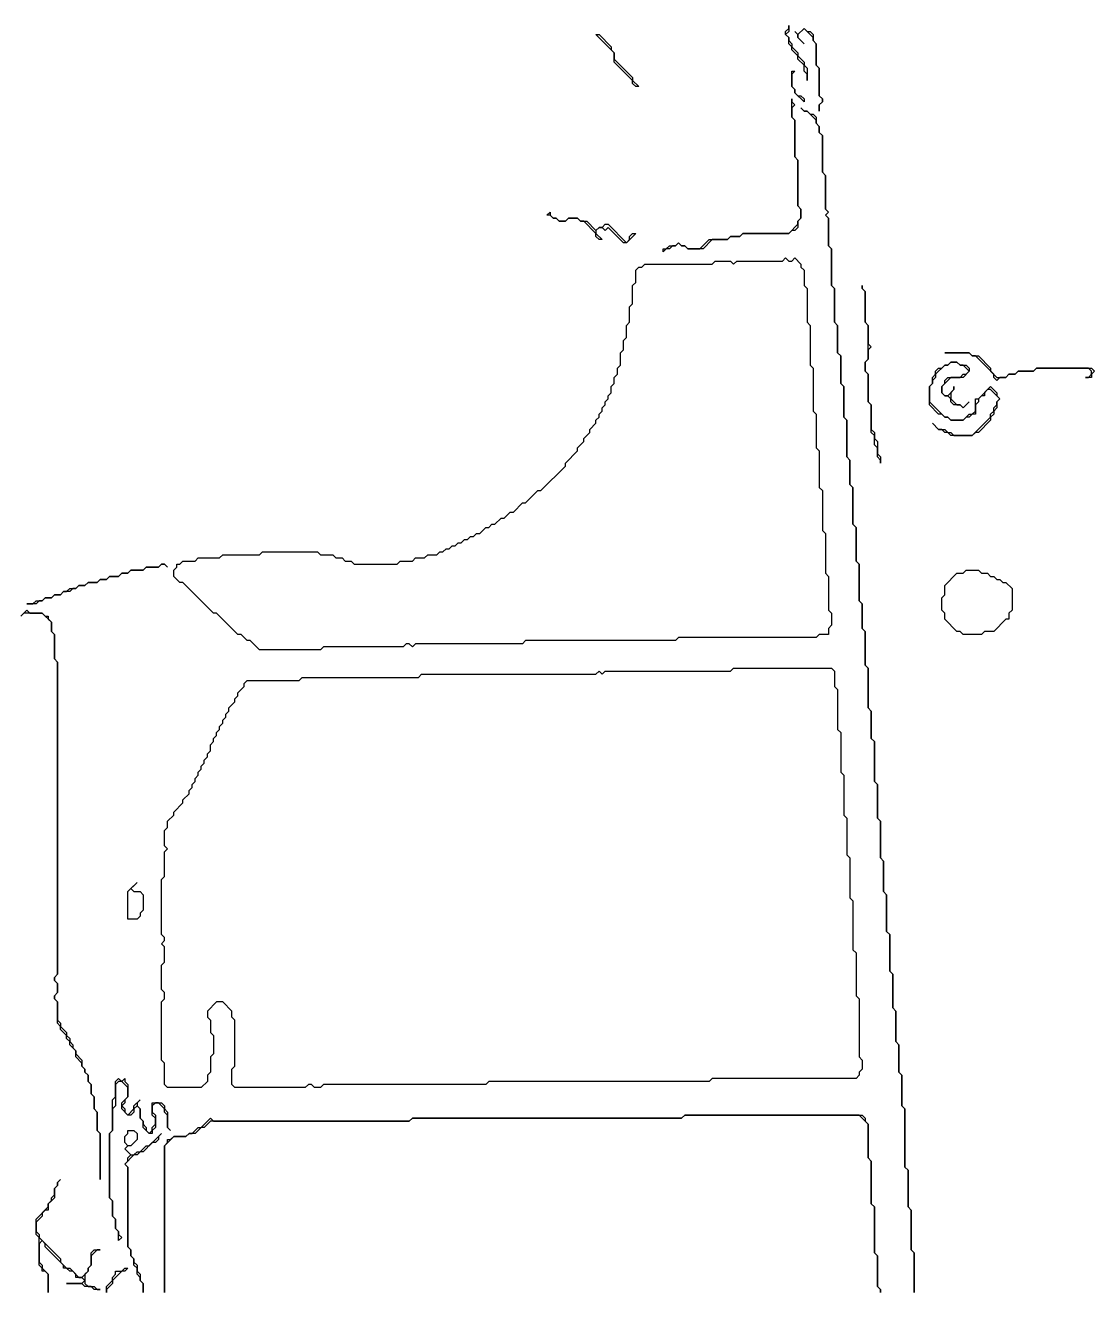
# Model space of a CAD drawing. Header units: metres. Extents: x 0 to 898, y 0 to 1598.
# Drawn here: x 360.5 to 710, y 0 to 414 of the extents above; entities that cross this region are included whole.
import ezdxf

# ---------------------------------------------------------------- set-up
doc = ezdxf.new("R2010")
doc.units = ezdxf.units.M

msp = doc.modelspace()

# ---------------------------------------------------------------- linework, layer by layer
for p, q in [((610, 413), (610, 414)), ((610, 414), (610, 412)), ((553, 405), (547, 411)), ((547, 411), (548, 411)), ((548, 411), (552, 407)), ((609, 412), (610, 413)), ((609, 411), (609, 412)), ((610, 412), (609, 411)), ((610, 410), (609, 411)), ((609, 411), (610, 410)), ((610, 408), (610, 410)), ((610, 410), (610, 409)), ((613, 411), (612, 412)), ((612, 412), (613, 411)), ((615, 413), (613, 411)), ((613, 411), (615, 413)), ((613, 411), (613, 410)), ((613, 410), (613, 411)), ((613, 410), (615, 408)), ((615, 408), (613, 410)), ((618, 410), (615, 413)), ((615, 413), (616, 412)), ((616, 412), (617, 412)), ((617, 412), (618, 411)), ((618, 411), (618, 409)), ((618, 409), (618, 410)), ((552, 407), (552, 406)), ((552, 406), (553, 405)), ((610, 409), (611, 408)), ((611, 407), (610, 408)), ((611, 408), (611, 407)), ((611, 406), (611, 407)), ((611, 407), (613, 405)), ((613, 404), (611, 406)), ((619, 408), (618, 409)), ((618, 409), (619, 408)), ((619, 401), (619, 408)), ((619, 408), (619, 401)), ((553, 402), (553, 405)), ((553, 405), (553, 403)), ((553, 403), (559, 397)), ((559, 396), (553, 402)), ((613, 405), (613, 404)), ((613, 403), (613, 404)), ((613, 404), (615, 402)), ((615, 401), (613, 403)), ((615, 402), (615, 401)), ((611, 394), (611, 399)), ((611, 399), (612, 399)), ((612, 399), (611, 398)), ((611, 398), (611, 394)), ((615, 399), (615, 401)), ((615, 401), (616, 400)), ((616, 398), (615, 399)), ((616, 400), (616, 396)), ((616, 396), (616, 398)), ((620, 400), (619, 401)), ((619, 401), (620, 400)), ((620, 391), (620, 400)), ((620, 400), (620, 391)), ((559, 397), (559, 396)), ((559, 395), (559, 396)), ((559, 396), (561, 394)), ((560, 394), (559, 395)), ((561, 394), (560, 394)), ((612, 393), (611, 394)), ((611, 394), (612, 393)), ((611, 384), (611, 390)), ((611, 390), (611, 389)), ((612, 392), (612, 393)), ((612, 393), (612, 392)), ((615, 389), (612, 392)), ((612, 392), (613, 391)), ((613, 391), (614, 391)), ((614, 391), (615, 390)), ((615, 390), (615, 389)), ((621, 390), (620, 391)), ((620, 391), (621, 390)), ((621, 389), (621, 390)), ((621, 390), (621, 389)), ((611, 389), (612, 388)), ((612, 388), (611, 387)), ((611, 387), (611, 384)), ((615, 386), (614, 387)), ((614, 387), (615, 386)), ((616, 386), (615, 386)), ((615, 386), (616, 386)), ((619, 383), (616, 386)), ((616, 386), (617, 385)), ((620, 388), (621, 389)), ((621, 389), (620, 388)), ((620, 386), (620, 388)), ((620, 388), (620, 386)), ((612, 383), (611, 384)), ((611, 384), (612, 383)), ((612, 371), (612, 383)), ((612, 383), (612, 371)), ((617, 385), (618, 385)), ((618, 385), (619, 384)), ((619, 384), (619, 382)), ((619, 382), (619, 383)), ((620, 381), (619, 382)), ((619, 382), (620, 381)), ((620, 379), (620, 381)), ((620, 381), (620, 379)), ((621, 378), (620, 379)), ((620, 379), (621, 378)), ((621, 366), (621, 378)), ((621, 378), (621, 366)), ((613, 370), (612, 371)), ((612, 371), (613, 370)), ((613, 355), (613, 370)), ((613, 370), (613, 355)), ((622, 365), (621, 366)), ((621, 366), (622, 365)), ((622, 354), (622, 365)), ((622, 365), (622, 354)), ((531, 352), (532, 353)), ((532, 352), (531, 352)), ((532, 353), (532, 352)), ((533, 351), (532, 352)), ((532, 352), (533, 351)), ((614, 354), (613, 355)), ((613, 355), (614, 354)), ((614, 351), (614, 354)), ((614, 354), (614, 351)), ((623, 353), (622, 354)), ((622, 354), (623, 353)), ((622, 352), (623, 353)), ((623, 353), (622, 352)), ((623, 351), (622, 352)), ((622, 352), (623, 351)), ((534, 351), (533, 351)), ((533, 351), (534, 351)), ((535, 350), (534, 351)), ((534, 351), (535, 350)), ((537, 350), (535, 350)), ((535, 350), (537, 350)), ((538, 351), (537, 350)), ((537, 350), (538, 351)), ((541, 351), (538, 351)), ((538, 351), (541, 351)), ((542, 350), (541, 351)), ((541, 351), (542, 350)), ((543, 350), (542, 350)), ((542, 350), (544, 350)), ((547, 346), (543, 350)), ((544, 350), (547, 347)), ((548, 348), (547, 347)), ((547, 347), (548, 348)), ((549, 348), (548, 348)), ((548, 348), (549, 348)), ((549, 348), (550, 349)), ((550, 347), (549, 348)), ((550, 349), (551, 349)), ((551, 348), (550, 347)), ((551, 349), (557, 343)), ((556, 343), (551, 348)), ((610, 346), (613, 349)), ((613, 348), (612, 347)), ((613, 350), (614, 351)), ((614, 351), (613, 350)), ((613, 349), (613, 350)), ((613, 350), (613, 348)), ((623, 342), (623, 351)), ((623, 351), (623, 342)), ((547, 347), (547, 346)), ((547, 346), (549, 344)), ((547, 345), (547, 346)), ((548, 344), (547, 345)), ((549, 344), (548, 344)), ((560, 346), (557, 343)), ((557, 343), (558, 344)), ((558, 345), (559, 346)), ((558, 344), (558, 345)), ((559, 346), (560, 346)), ((581, 341), (584, 344)), ((585, 344), (582, 341)), ((584, 344), (590, 344)), ((590, 344), (585, 344)), ((590, 344), (591, 345)), ((591, 345), (590, 344)), ((591, 345), (594, 345)), ((594, 345), (591, 345)), ((594, 345), (595, 346)), ((595, 346), (594, 345)), ((595, 346), (610, 346)), ((610, 346), (595, 346)), ((611, 347), (610, 346)), ((612, 347), (611, 347)), ((557, 343), (556, 343)), ((569, 340), (569, 341)), ((569, 341), (570, 341)), ((570, 341), (569, 340)), ((570, 341), (571, 342)), ((571, 341), (570, 341)), ((571, 342), (573, 342)), ((572, 342), (571, 341)), ((573, 342), (572, 342)), ((573, 342), (574, 343)), ((574, 343), (573, 342)), ((574, 343), (575, 342)), ((575, 342), (574, 343)), ((575, 342), (576, 342)), ((576, 342), (575, 342)), ((576, 342), (577, 341)), ((577, 341), (576, 342)), ((577, 341), (581, 341)), ((582, 341), (577, 341)), ((624, 341), (623, 342)), ((623, 342), (624, 341)), ((624, 329), (624, 341)), ((624, 341), (624, 329)), ((562, 335), (563, 336)), ((563, 336), (585, 336)), ((585, 336), (586, 337)), ((586, 337), (591, 337)), ((591, 337), (592, 336)), ((592, 336), (593, 337)), ((593, 337), (608, 337)), ((608, 337), (609, 338)), ((609, 338), (610, 337)), ((610, 337), (611, 337)), ((611, 337), (612, 338)), ((612, 338), (614, 336)), ((614, 336), (614, 335)), ((560, 334), (561, 335)), ((560, 330), (560, 334)), ((561, 335), (562, 335)), ((614, 335), (615, 334)), ((615, 334), (615, 329)), ((559, 329), (560, 330)), ((559, 323), (559, 329)), ((615, 329), (616, 328)), ((616, 328), (616, 317)), ((625, 328), (624, 329)), ((624, 329), (625, 328)), ((625, 317), (625, 328)), ((625, 328), (625, 317)), ((634, 328), (634, 329)), ((634, 329), (634, 328)), ((635, 327), (634, 328)), ((634, 328), (635, 327)), ((558, 322), (559, 323)), ((635, 317), (635, 327)), ((635, 327), (635, 317)), ((558, 317), (558, 322)), ((557, 316), (558, 317)), ((557, 312), (557, 316)), ((616, 317), (617, 316)), ((617, 316), (617, 303)), ((626, 316), (625, 317)), ((625, 317), (626, 316)), ((626, 307), (626, 316)), ((626, 316), (626, 307)), ((636, 316), (635, 317)), ((635, 317), (636, 316)), ((636, 305), (636, 316)), ((636, 316), (636, 310)), ((556, 311), (557, 312)), ((556, 308), (556, 311)), ((555, 307), (556, 308)), ((555, 303), (555, 307)), ((627, 306), (626, 307)), ((626, 307), (627, 306)), ((636, 310), (637, 309)), ((637, 309), (636, 308)), ((636, 308), (636, 305)), ((669, 307), (661, 307)), ((661, 307), (669, 307)), ((670, 306), (669, 307)), ((669, 307), (670, 306)), ((554, 302), (555, 303)), ((617, 303), (618, 302)), ((627, 297), (627, 306)), ((627, 306), (627, 297)), ((635, 304), (636, 305)), ((636, 305), (635, 304)), ((635, 301), (635, 304)), ((635, 304), (635, 301)), ((661, 303), (658, 300)), ((660, 302), (661, 303)), ((661, 303), (662, 303)), ((662, 303), (661, 303)), ((662, 303), (663, 304)), ((663, 304), (662, 303)), ((663, 304), (665, 304)), ((665, 304), (663, 304)), ((665, 304), (666, 303)), ((666, 303), (665, 304)), ((666, 303), (668, 303)), ((667, 303), (666, 303)), ((669, 301), (667, 303)), ((668, 303), (669, 302)), ((671, 306), (670, 306)), ((670, 306), (672, 306)), ((677, 300), (671, 306)), ((672, 306), (676, 302)), ((553, 299), (554, 300)), ((553, 297), (553, 299)), ((554, 300), (554, 302)), ((618, 302), (618, 288)), ((636, 300), (635, 301)), ((635, 301), (636, 300)), ((636, 291), (636, 300)), ((636, 300), (636, 291)), ((657, 299), (658, 300)), ((657, 297), (657, 299)), ((658, 299), (657, 298)), ((658, 301), (659, 302)), ((658, 300), (658, 301)), ((658, 300), (658, 299)), ((659, 302), (660, 302)), ((663, 299), (660, 296)), ((661, 298), (662, 299)), ((662, 299), (666, 299)), ((667, 299), (663, 299)), ((666, 299), (667, 300)), ((669, 301), (667, 299)), ((667, 300), (668, 300)), ((668, 300), (669, 301)), ((669, 302), (669, 301)), ((676, 302), (676, 301)), ((676, 301), (678, 299)), ((677, 299), (677, 300)), ((678, 298), (677, 299)), ((678, 299), (681, 299)), ((679, 299), (678, 298)), ((681, 299), (679, 299)), ((681, 299), (682, 300)), ((682, 300), (681, 299)), ((682, 300), (684, 300)), ((684, 300), (682, 300)), ((684, 300), (685, 301)), ((685, 301), (684, 300)), ((685, 301), (690, 301)), ((690, 301), (685, 301)), ((690, 301), (691, 302)), ((691, 302), (690, 301)), ((691, 302), (709, 302)), ((708, 302), (691, 302)), ((709, 299), (707, 299)), ((707, 299), (708, 299)), ((709, 301), (708, 302)), ((708, 299), (709, 300)), ((709, 302), (710, 301)), ((710, 301), (709, 300)), ((709, 300), (709, 301)), ((709, 300), (709, 299)), ((551, 293), (552, 294)), ((552, 296), (553, 297)), ((552, 294), (552, 296)), ((628, 296), (627, 297)), ((627, 297), (628, 296)), ((628, 286), (628, 296)), ((628, 296), (628, 286)), ((656, 296), (657, 297)), ((657, 297), (656, 296)), ((656, 290), (656, 296)), ((656, 296), (656, 291)), ((657, 298), (657, 297)), ((660, 296), (661, 297)), ((660, 296), (660, 294)), ((660, 294), (660, 296)), ((660, 294), (661, 293)), ((661, 293), (660, 294)), ((661, 297), (661, 298)), ((662, 293), (664, 295)), ((664, 295), (663, 294)), ((663, 294), (663, 292)), ((664, 295), (664, 296)), ((664, 296), (664, 295)), ((672, 292), (676, 296)), ((675, 295), (674, 294)), ((674, 294), (674, 293)), ((676, 295), (675, 295)), ((676, 296), (678, 294)), ((679, 292), (676, 295)), ((678, 294), (678, 293)), ((549, 289), (550, 290)), ((550, 291), (551, 292)), ((550, 290), (550, 291)), ((551, 292), (551, 293)), ((637, 290), (636, 291)), ((636, 291), (637, 290)), ((637, 281), (637, 290)), ((637, 290), (637, 282)), ((656, 291), (661, 286)), ((659, 287), (656, 290)), ((661, 293), (662, 293)), ((662, 293), (661, 293)), ((663, 292), (662, 293)), ((663, 292), (665, 290)), ((663, 291), (663, 292)), ((664, 290), (663, 291)), ((666, 290), (664, 290)), ((665, 290), (666, 290)), ((666, 290), (667, 289)), ((667, 289), (666, 290)), ((667, 289), (669, 291)), ((669, 291), (667, 289)), ((671, 288), (671, 292)), ((671, 292), (672, 292)), ((672, 291), (671, 290)), ((671, 290), (671, 287)), ((673, 293), (672, 292)), ((672, 292), (672, 291)), ((674, 293), (673, 293)), ((677, 289), (678, 290)), ((678, 293), (679, 292)), ((678, 291), (679, 292)), ((679, 292), (678, 291)), ((678, 290), (678, 291)), ((678, 291), (678, 289)), ((547, 285), (548, 286)), ((548, 287), (549, 288)), ((548, 286), (548, 287)), ((549, 288), (549, 289)), ((618, 288), (619, 287)), ((619, 287), (619, 276)), ((629, 285), (628, 286)), ((628, 286), (629, 285)), ((660, 287), (659, 287)), ((661, 286), (660, 287)), ((662, 286), (661, 286)), ((661, 286), (662, 286)), ((663, 285), (662, 286)), ((662, 286), (663, 285)), ((667, 285), (669, 287)), ((668, 286), (667, 285)), ((669, 286), (668, 286)), ((670, 287), (669, 286)), ((669, 287), (670, 287)), ((670, 287), (671, 288)), ((671, 287), (670, 287)), ((670, 280), (676, 286)), ((676, 287), (677, 288)), ((676, 286), (676, 287)), ((677, 287), (676, 286)), ((676, 286), (676, 285)), ((677, 288), (677, 289)), ((678, 289), (677, 288)), ((677, 288), (677, 287)), ((545, 282), (547, 284)), ((545, 281), (545, 282)), ((547, 284), (547, 285)), ((629, 273), (629, 285)), ((629, 285), (629, 273)), ((637, 282), (638, 281)), ((659, 282), (657, 284)), ((657, 284), (659, 282)), ((660, 282), (659, 282)), ((659, 282), (661, 282)), ((661, 281), (660, 282)), ((661, 282), (662, 281)), ((667, 285), (663, 285)), ((663, 285), (667, 285)), ((676, 285), (672, 281)), ((541, 276), (543, 278)), ((543, 279), (545, 281)), ((543, 278), (543, 279)), ((638, 280), (637, 281)), ((638, 281), (638, 279)), ((638, 277), (638, 280)), ((638, 279), (639, 278)), ((639, 278), (639, 274)), ((662, 281), (661, 281)), ((663, 280), (662, 281)), ((662, 281), (663, 281)), ((663, 281), (664, 280)), ((670, 280), (663, 280)), ((664, 280), (670, 280)), ((671, 281), (670, 280)), ((672, 281), (671, 281)), ((537, 271), (541, 275)), ((541, 275), (541, 276)), ((619, 276), (620, 275)), ((620, 275), (620, 263)), ((639, 276), (638, 277)), ((639, 273), (639, 276)), ((639, 274), (640, 273)), ((529, 262), (537, 270)), ((537, 270), (537, 271)), ((630, 272), (629, 273)), ((629, 273), (630, 272)), ((630, 264), (630, 272)), ((630, 272), (630, 264)), ((640, 272), (639, 273)), ((640, 273), (640, 271)), ((640, 271), (640, 272)), ((524, 258), (528, 262)), ((528, 262), (529, 262)), ((620, 263), (621, 262)), ((621, 262), (621, 249)), ((631, 263), (630, 264)), ((630, 264), (631, 263)), ((631, 251), (631, 263)), ((631, 263), (631, 251)), ((520, 255), (523, 258)), ((523, 258), (524, 258)), ((514, 251), (516, 253)), ((516, 253), (517, 253)), ((517, 253), (519, 255)), ((519, 255), (520, 255)), ((509, 248), (511, 250)), ((511, 250), (512, 250)), ((512, 250), (513, 251)), ((513, 251), (514, 251)), ((621, 249), (622, 248)), ((632, 250), (631, 251)), ((631, 251), (632, 250)), ((632, 239), (632, 250)), ((632, 250), (632, 239)), ((501, 244), (502, 245)), ((502, 245), (503, 245)), ((503, 245), (504, 246)), ((504, 246), (505, 246)), ((505, 246), (506, 247)), ((506, 247), (507, 247)), ((507, 247), (508, 248)), ((508, 248), (509, 248)), ((622, 248), (622, 235)), ((424, 240), (425, 241)), ((425, 241), (437, 241)), ((437, 241), (438, 242)), ((438, 242), (456, 242)), ((456, 242), (457, 241)), ((457, 241), (461, 241)), ((461, 241), (462, 240)), ((491, 240), (492, 241)), ((492, 241), (495, 241)), ((495, 241), (496, 242)), ((496, 242), (497, 242)), ((497, 242), (498, 243)), ((498, 243), (499, 243)), ((499, 243), (500, 244)), ((500, 244), (501, 244)), ((394, 235), (395, 236)), ((395, 236), (394, 235)), ((395, 236), (399, 236)), ((399, 236), (395, 236)), ((399, 236), (400, 237)), ((400, 237), (399, 236)), ((400, 237), (404, 237)), ((404, 237), (400, 237)), ((404, 237), (405, 238)), ((405, 238), (404, 237)), ((405, 238), (406, 238)), ((406, 238), (405, 238)), ((406, 238), (407, 237)), ((407, 237), (406, 238)), ((409, 236), (410, 237)), ((409, 234), (409, 236)), ((410, 237), (410, 238)), ((410, 238), (411, 238)), ((411, 238), (412, 239)), ((412, 239), (416, 239)), ((416, 239), (417, 240)), ((417, 240), (424, 240)), ((462, 240), (464, 240)), ((464, 240), (465, 239)), ((465, 239), (467, 239)), ((467, 239), (468, 238)), ((468, 238), (482, 238)), ((482, 238), (483, 239)), ((483, 239), (487, 239)), ((487, 239), (488, 240)), ((488, 240), (491, 240)), ((633, 238), (632, 239)), ((632, 239), (633, 238)), ((633, 226), (633, 238)), ((633, 238), (633, 226)), ((667, 235), (668, 236)), ((668, 236), (672, 236)), ((672, 236), (673, 235)), ((380, 231), (381, 232)), ((381, 232), (380, 231)), ((381, 232), (384, 232)), ((384, 232), (381, 232)), ((384, 232), (385, 233)), ((385, 233), (384, 232)), ((385, 233), (387, 233)), ((387, 233), (385, 233)), ((387, 233), (388, 234)), ((388, 234), (387, 233)), ((388, 234), (391, 234)), ((391, 234), (388, 234)), ((391, 234), (392, 235)), ((392, 235), (391, 234)), ((392, 235), (394, 235)), ((394, 235), (392, 235)), ((411, 232), (409, 234)), ((412, 232), (411, 232)), ((422, 222), (412, 232)), ((622, 235), (623, 234)), ((623, 234), (623, 223)), ((661, 231), (665, 235)), ((665, 235), (667, 235)), ((673, 235), (675, 235)), ((675, 235), (676, 234)), ((676, 234), (677, 234)), ((677, 234), (678, 233)), ((678, 233), (679, 233)), ((679, 233), (680, 232)), ((680, 232), (681, 232)), ((681, 232), (683, 230)), ((369, 227), (370, 228)), ((370, 228), (369, 227)), ((370, 228), (372, 228)), ((372, 228), (370, 228)), ((372, 228), (373, 229)), ((373, 229), (372, 228)), ((373, 229), (374, 229)), ((375, 229), (373, 229)), ((374, 229), (375, 230)), ((375, 230), (377, 230)), ((376, 230), (375, 229)), ((377, 230), (376, 230)), ((377, 230), (378, 231)), ((378, 231), (377, 230)), ((378, 231), (380, 231)), ((380, 231), (378, 231)), ((660, 227), (661, 228)), ((661, 228), (661, 231)), ((683, 230), (683, 223)), ((361, 225), (363, 225)), ((364, 225), (361, 225)), ((363, 225), (364, 226)), ((364, 226), (366, 226)), ((365, 226), (364, 225)), ((366, 226), (365, 226)), ((366, 226), (367, 227)), ((367, 227), (366, 226)), ((367, 227), (369, 227)), ((369, 227), (367, 227)), ((634, 225), (633, 226)), ((633, 226), (634, 225)), ((634, 217), (634, 225)), ((634, 225), (634, 217)), ((660, 223), (660, 227)), ((359, 221), (361, 223)), ((366, 222), (360, 222)), ((361, 223), (362, 222)), ((362, 222), (366, 222)), ((369, 219), (366, 222)), ((366, 222), (367, 221)), ((367, 221), (368, 221)), ((368, 221), (368, 220)), ((368, 220), (369, 219)), ((423, 222), (422, 222)), ((430, 215), (423, 222)), ((623, 223), (624, 222)), ((624, 222), (624, 218)), ((661, 222), (660, 223)), ((661, 220), (661, 222)), ((665, 216), (661, 220)), ((681, 220), (677, 216)), ((682, 220), (681, 220)), ((683, 223), (682, 222)), ((682, 222), (682, 220)), ((369, 216), (369, 219)), ((369, 219), (369, 216)), ((370, 215), (369, 216)), ((369, 216), (370, 215)), ((624, 218), (623, 217)), ((623, 217), (623, 215)), ((635, 216), (634, 217)), ((634, 217), (635, 216)), ((635, 205), (635, 216)), ((635, 216), (635, 205)), ((666, 216), (665, 216)), ((667, 215), (666, 216)), ((674, 216), (673, 215)), ((677, 216), (674, 216)), ((370, 207), (370, 215)), ((370, 215), (370, 207)), ((431, 215), (430, 215)), ((433, 213), (431, 215)), ((434, 213), (433, 213)), ((437, 210), (434, 213)), ((485, 212), (484, 211)), ((486, 212), (485, 212)), ((487, 211), (486, 212)), ((488, 212), (487, 211)), ((523, 212), (488, 212)), ((524, 213), (523, 212)), ((573, 213), (524, 213)), ((574, 214), (573, 213)), ((619, 214), (574, 214)), ((620, 215), (619, 214)), ((623, 215), (620, 215)), ((673, 215), (667, 215)), ((371, 206), (370, 207)), ((370, 207), (371, 206)), ((457, 210), (437, 210)), ((458, 211), (457, 210)), ((484, 211), (458, 211)), ((371, 104), (371, 206)), ((371, 206), (371, 104)), ((547, 202), (548, 203)), ((548, 203), (549, 202)), ((549, 202), (550, 203)), ((550, 203), (591, 203)), ((591, 203), (592, 204)), ((592, 204), (624, 204)), ((624, 204), (625, 203)), ((625, 203), (625, 198)), ((636, 204), (635, 205)), ((635, 205), (636, 204)), ((636, 191), (636, 204)), ((636, 204), (636, 191)), ((432, 199), (433, 200)), ((432, 198), (432, 199)), ((433, 200), (450, 200)), ((450, 200), (451, 201)), ((451, 201), (489, 201)), ((489, 201), (490, 202)), ((490, 202), (547, 202)), ((429, 194), (430, 195)), ((430, 196), (432, 198)), ((430, 195), (430, 196)), ((625, 198), (626, 197)), ((626, 197), (626, 184)), ((427, 191), (429, 193)), ((427, 190), (427, 191)), ((429, 193), (429, 194)), ((637, 190), (636, 191)), ((636, 191), (637, 190)), ((425, 187), (426, 188)), ((425, 186), (425, 187)), ((426, 189), (427, 190)), ((426, 188), (426, 189)), ((637, 181), (637, 190)), ((637, 190), (637, 181)), ((423, 183), (424, 184)), ((423, 182), (423, 183)), ((424, 185), (425, 186)), ((424, 184), (424, 185)), ((626, 184), (627, 183)), ((627, 183), (627, 170)), ((421, 179), (422, 180)), ((421, 177), (421, 179)), ((422, 181), (423, 182)), ((422, 180), (422, 181)), ((638, 180), (637, 181)), ((637, 181), (638, 180)), ((638, 167), (638, 180)), ((638, 180), (638, 167)), ((419, 174), (420, 175)), ((419, 173), (419, 174)), ((420, 176), (421, 177)), ((420, 175), (420, 176)), ((417, 170), (418, 171)), ((417, 169), (417, 170)), ((418, 172), (419, 173)), ((418, 171), (418, 172)), ((627, 170), (628, 169)), ((415, 166), (416, 167)), ((415, 165), (415, 166)), ((416, 168), (417, 169)), ((416, 167), (416, 168)), ((628, 169), (628, 156)), ((639, 166), (638, 167)), ((638, 167), (639, 166)), ((639, 155), (639, 166)), ((639, 166), (639, 155)), ((412, 161), (414, 163)), ((414, 164), (415, 165)), ((414, 163), (414, 164)), ((409, 157), (412, 160)), ((412, 160), (412, 161)), ((407, 154), (409, 156)), ((407, 152), (407, 154)), ((409, 156), (409, 157)), ((628, 156), (629, 155)), ((629, 155), (629, 143)), ((640, 154), (639, 155)), ((639, 155), (640, 154)), ((640, 142), (640, 154)), ((640, 154), (640, 142)), ((406, 151), (407, 152)), ((406, 146), (406, 151)), ((407, 145), (406, 146)), ((406, 144), (407, 145)), ((406, 136), (406, 144)), ((629, 143), (630, 142)), ((630, 142), (630, 129)), ((641, 141), (640, 142)), ((640, 142), (641, 141)), ((641, 131), (641, 141)), ((641, 141), (641, 131)), ((394, 131), (397, 134)), ((397, 134), (395, 132)), ((405, 135), (406, 136)), ((405, 117), (405, 135)), ((394, 122), (394, 131)), ((395, 132), (396, 131)), ((396, 131), (398, 131)), ((398, 131), (399, 130)), ((399, 130), (399, 125)), ((630, 129), (631, 128)), ((642, 130), (641, 131)), ((641, 131), (642, 130)), ((642, 118), (642, 130)), ((642, 130), (642, 118)), ((399, 125), (398, 124)), ((631, 128), (631, 112)), ((397, 122), (394, 122)), ((398, 123), (397, 122)), ((398, 124), (398, 123)), ((406, 116), (405, 117)), ((406, 115), (406, 116)), ((643, 117), (642, 118)), ((642, 118), (643, 117)), ((643, 105), (643, 117)), ((643, 117), (643, 105)), ((405, 114), (406, 115)), ((406, 113), (405, 114)), ((406, 108), (406, 113)), ((631, 112), (632, 111)), ((405, 107), (406, 108)), ((632, 111), (632, 97)), ((370, 103), (371, 104)), ((371, 104), (370, 103)), ((405, 99), (405, 107)), ((644, 104), (643, 105)), ((643, 105), (644, 104)), ((644, 93), (644, 104)), ((644, 104), (644, 93)), ((370, 102), (370, 103)), ((370, 103), (370, 102)), ((371, 101), (370, 102)), ((370, 102), (371, 101)), ((371, 98), (371, 101)), ((371, 101), (371, 98)), ((370, 97), (371, 98)), ((371, 98), (370, 97)), ((370, 96), (370, 97)), ((370, 97), (370, 96)), ((371, 95), (370, 96)), ((370, 96), (371, 95)), ((406, 98), (405, 99)), ((405, 95), (406, 96)), ((406, 96), (406, 98)), ((632, 97), (633, 96)), ((633, 96), (633, 77)), ((371, 88), (371, 95)), ((371, 95), (371, 89)), ((405, 76), (405, 95)), ((423, 95), (420, 92)), ((420, 92), (420, 90)), ((425, 95), (423, 95)), ((428, 92), (425, 95)), ((428, 90), (428, 92)), ((645, 92), (644, 93)), ((644, 93), (645, 92)), ((645, 82), (645, 92)), ((645, 92), (645, 82)), ((371, 89), (372, 88)), ((372, 87), (371, 88)), ((372, 88), (372, 87)), ((372, 86), (372, 87)), ((372, 87), (374, 85)), ((420, 90), (421, 89)), ((421, 89), (421, 85)), ((429, 89), (428, 90)), ((429, 74), (429, 89)), ((374, 84), (372, 86)), ((374, 85), (374, 84)), ((374, 83), (374, 84)), ((374, 84), (375, 83)), ((375, 82), (374, 83)), ((375, 83), (375, 82)), ((421, 85), (422, 84)), ((422, 84), (422, 78)), ((375, 81), (375, 82)), ((375, 82), (376, 81)), ((377, 79), (375, 81)), ((376, 81), (376, 80)), ((376, 80), (377, 79)), ((377, 77), (377, 79)), ((377, 79), (377, 78)), ((646, 81), (645, 82)), ((645, 82), (646, 81)), ((646, 72), (646, 81)), ((646, 81), (646, 72)), ((377, 78), (379, 76)), ((379, 75), (377, 77)), ((379, 76), (379, 74)), ((379, 74), (379, 75)), ((406, 75), (405, 76)), ((406, 68), (406, 75)), ((422, 78), (421, 77)), ((421, 77), (421, 72)), ((633, 77), (634, 76)), ((634, 76), (634, 73)), ((380, 73), (379, 74)), ((379, 74), (380, 73)), ((380, 72), (380, 73)), ((380, 73), (380, 72)), ((381, 71), (380, 72)), ((380, 72), (381, 71)), ((381, 69), (381, 71)), ((381, 71), (381, 69)), ((421, 72), (420, 71)), ((420, 71), (420, 69)), ((428, 73), (429, 74)), ((428, 68), (428, 73)), ((633, 71), (632, 70)), ((634, 73), (633, 72)), ((633, 72), (633, 71)), ((647, 71), (646, 72)), ((646, 72), (647, 71)), ((647, 61), (647, 71)), ((647, 71), (647, 61)), ((382, 68), (381, 69)), ((381, 69), (382, 68)), ((382, 65), (382, 68)), ((382, 68), (382, 65)), ((390, 69), (391, 70)), ((390, 64), (390, 69)), ((391, 69), (390, 68)), ((390, 68), (390, 61)), ((391, 70), (392, 69)), ((392, 69), (391, 69)), ((392, 69), (393, 70)), ((394, 67), (392, 69)), ((393, 70), (393, 69)), ((393, 69), (394, 68)), ((394, 68), (394, 64)), ((394, 64), (394, 67)), ((407, 67), (406, 68)), ((418, 67), (407, 67)), ((420, 69), (418, 67)), ((429, 67), (428, 68)), ((452, 67), (429, 67)), ((453, 68), (452, 67)), ((454, 68), (453, 68)), ((455, 67), (454, 68)), ((457, 67), (455, 67)), ((458, 68), (457, 67)), ((511, 68), (458, 68)), ((512, 69), (511, 68)), ((584, 69), (512, 69)), ((585, 70), (584, 69)), ((632, 70), (585, 70)), ((383, 64), (382, 65)), ((382, 65), (383, 64)), ((383, 60), (383, 64)), ((383, 64), (383, 60)), ((389, 63), (390, 64)), ((389, 53), (389, 63)), ((392, 62), (394, 64)), ((394, 64), (393, 63)), ((393, 63), (393, 62)), ((396, 61), (398, 63)), ((398, 63), (397, 62)), ((384, 59), (383, 60)), ((383, 60), (384, 59)), ((384, 53), (384, 59)), ((384, 59), (384, 53)), ((390, 61), (389, 60)), ((389, 60), (389, 53)), ((393, 62), (392, 61)), ((392, 60), (392, 62)), ((392, 61), (393, 60)), ((394, 58), (392, 60)), ((393, 60), (393, 59)), ((393, 59), (394, 58)), ((394, 58), (396, 60)), ((395, 58), (394, 58)), ((396, 59), (395, 58)), ((396, 60), (396, 61)), ((397, 61), (396, 60)), ((396, 60), (396, 59)), ((397, 62), (397, 61)), ((397, 61), (398, 60)), ((398, 60), (397, 61)), ((398, 60), (398, 57)), ((398, 57), (398, 60)), ((402, 58), (402, 62)), ((402, 62), (405, 62)), ((403, 62), (402, 61)), ((402, 61), (402, 59)), ((402, 59), (403, 58)), ((403, 57), (402, 58)), ((404, 62), (403, 62)), ((403, 58), (403, 54)), ((406, 60), (404, 62)), ((405, 62), (406, 61)), ((406, 61), (406, 60)), ((406, 60), (407, 59)), ((406, 59), (406, 60)), ((407, 58), (406, 59)), ((407, 59), (407, 54)), ((407, 54), (407, 58)), ((575, 57), (576, 58)), ((576, 58), (575, 57)), ((576, 58), (634, 58)), ((633, 58), (576, 58)), ((636, 55), (633, 58)), ((634, 58), (635, 57)), ((648, 60), (647, 61)), ((647, 61), (648, 60)), ((648, 41), (648, 60)), ((648, 60), (648, 41)), ((398, 57), (399, 56)), ((399, 56), (398, 57)), ((399, 56), (399, 55)), ((399, 54), (399, 56)), ((399, 55), (400, 54)), ((401, 52), (399, 54)), ((400, 54), (400, 53)), ((402, 54), (403, 55)), ((402, 53), (402, 54)), ((403, 54), (402, 53)), ((403, 55), (403, 57)), ((407, 54), (408, 53)), ((408, 53), (407, 54)), ((415, 52), (417, 54)), ((418, 54), (416, 52)), ((417, 54), (418, 54)), ((418, 54), (421, 57)), ((419, 54), (418, 54)), ((421, 56), (419, 54)), ((421, 57), (422, 56)), ((486, 56), (421, 56)), ((422, 56), (486, 56)), ((486, 56), (487, 57)), ((487, 57), (486, 56)), ((487, 57), (575, 57)), ((575, 57), (487, 57)), ((635, 57), (635, 56)), ((635, 56), (636, 55)), ((636, 55), (636, 44)), ((636, 44), (636, 55)), ((385, 52), (384, 53)), ((384, 53), (385, 52)), ((385, 37), (385, 52)), ((385, 52), (385, 37)), ((388, 52), (389, 53)), ((389, 53), (388, 52)), ((388, 31), (388, 52)), ((388, 52), (388, 31)), ((393, 51), (394, 52)), ((393, 49), (393, 51)), ((394, 52), (394, 53)), ((394, 53), (396, 53)), ((397, 50), (395, 48)), ((396, 53), (397, 52)), ((397, 52), (397, 50)), ((400, 53), (401, 52)), ((401, 52), (402, 53)), ((402, 52), (401, 52)), ((401, 48), (405, 52)), ((402, 53), (402, 52)), ((404, 50), (403, 49)), ((405, 52), (404, 51)), ((404, 51), (404, 50)), ((409, 51), (406, 48)), ((407, 49), (407, 50)), ((407, 50), (408, 50)), ((408, 50), (409, 51)), ((409, 51), (413, 51)), ((413, 51), (409, 51)), ((413, 51), (414, 52)), ((414, 52), (413, 51)), ((414, 52), (415, 52)), ((416, 52), (414, 52)), ((394, 48), (393, 49)), ((393, 47), (394, 48)), ((394, 48), (393, 47)), ((395, 45), (393, 47)), ((393, 47), (395, 45)), ((395, 48), (394, 48)), ((396, 45), (397, 46)), ((397, 46), (398, 46)), ((398, 46), (397, 45)), ((398, 46), (400, 48)), ((399, 46), (398, 46)), ((402, 49), (399, 46)), ((400, 48), (401, 48)), ((403, 49), (402, 49)), ((406, 48), (407, 49)), ((406, 0), (406, 48)), ((406, 48), (406, 0)), ((396, 45), (393, 42)), ((393, 42), (394, 43)), ((394, 41), (393, 42)), ((393, 42), (394, 41)), ((394, 44), (395, 45)), ((394, 43), (394, 44)), ((395, 45), (396, 45)), ((397, 45), (396, 45)), ((636, 44), (637, 43)), ((637, 43), (636, 44)), ((637, 43), (637, 29)), ((637, 29), (637, 43)), ((394, 15), (394, 41)), ((394, 41), (394, 15)), ((649, 40), (648, 41)), ((648, 41), (649, 40)), ((649, 28), (649, 40)), ((649, 40), (649, 28)), ((370, 34), (371, 35)), ((371, 35), (370, 34)), ((370, 32), (370, 34)), ((370, 34), (370, 31)), ((371, 36), (372, 37)), ((372, 37), (371, 36)), ((371, 35), (371, 36)), ((371, 36), (371, 35)), ((370, 31), (368, 29)), ((368, 29), (369, 30)), ((368, 28), (368, 29)), ((368, 29), (368, 27)), ((369, 31), (370, 32)), ((369, 30), (369, 31)), ((389, 30), (388, 31)), ((388, 31), (389, 30)), ((389, 25), (389, 30)), ((389, 30), (389, 25)), ((637, 29), (638, 28)), ((638, 28), (637, 29)), ((364, 24), (368, 28)), ((366, 25), (364, 23)), ((367, 27), (366, 26)), ((366, 26), (366, 25)), ((368, 27), (367, 27)), ((390, 24), (389, 25)), ((389, 25), (390, 24)), ((638, 28), (638, 13)), ((638, 13), (638, 28)), ((650, 27), (649, 28)), ((649, 28), (650, 27)), ((650, 14), (650, 27)), ((650, 27), (650, 14)), ((364, 19), (364, 24)), ((364, 23), (364, 20)), ((390, 21), (390, 24)), ((390, 24), (390, 21)), ((391, 20), (390, 21)), ((390, 21), (391, 20)), ((364, 20), (365, 19)), ((365, 18), (364, 19)), ((365, 19), (365, 18)), ((365, 9), (365, 18)), ((365, 18), (372, 11)), ((366, 17), (365, 16)), ((367, 16), (366, 17)), ((391, 17), (391, 20)), ((391, 20), (391, 19)), ((391, 19), (392, 18)), ((392, 18), (391, 17)), ((365, 16), (365, 10)), ((367, 15), (367, 16)), ((373, 9), (367, 15)), ((382, 13), (383, 14)), ((384, 14), (382, 12)), ((382, 9), (382, 13)), ((383, 14), (385, 14)), ((385, 14), (384, 14)), ((395, 14), (394, 15)), ((394, 15), (395, 14)), ((395, 12), (395, 14)), ((395, 14), (395, 12)), ((638, 13), (639, 12)), ((639, 12), (638, 13)), ((651, 13), (650, 14)), ((650, 14), (651, 13)), ((651, 0), (651, 13)), ((651, 13), (651, 0)), ((365, 10), (366, 9)), ((366, 8), (365, 9)), ((366, 9), (366, 8)), ((372, 11), (372, 10)), ((372, 10), (374, 8)), ((373, 8), (373, 9)), ((381, 8), (382, 9)), ((382, 9), (381, 8)), ((382, 12), (382, 9)), ((396, 11), (395, 12)), ((395, 12), (396, 11)), ((396, 9), (396, 11)), ((396, 11), (396, 10)), ((396, 10), (397, 9)), ((397, 8), (396, 9)), ((397, 9), (397, 7)), ((639, 12), (639, 2)), ((639, 2), (639, 12)), ((366, 7), (366, 8)), ((366, 8), (368, 6)), ((367, 7), (366, 7)), ((368, 6), (367, 7)), ((368, 0), (368, 6)), ((368, 6), (368, 0)), ((374, 8), (373, 8)), ((374, 8), (375, 8)), ((375, 7), (374, 8)), ((375, 8), (378, 5)), ((376, 7), (375, 7)), ((377, 6), (376, 7)), ((377, 5), (377, 6)), ((379, 5), (377, 5)), ((378, 5), (379, 5)), ((379, 5), (381, 7)), ((380, 4), (379, 5)), ((381, 7), (380, 6)), ((380, 6), (380, 3)), ((381, 7), (381, 8)), ((381, 8), (381, 7)), ((392, 7), (389, 4)), ((389, 5), (390, 6)), ((389, 4), (389, 5)), ((390, 6), (390, 7)), ((390, 7), (392, 7)), ((392, 7), (393, 8)), ((393, 7), (392, 7)), ((393, 8), (394, 8)), ((394, 8), (393, 7)), ((397, 6), (397, 8)), ((397, 7), (398, 6)), ((398, 5), (397, 6)), ((398, 6), (398, 4)), ((398, 4), (398, 5)), ((379, 3), (374, 3)), ((374, 3), (379, 3)), ((379, 3), (380, 4)), ((380, 2), (379, 3)), ((380, 3), (381, 2)), ((382, 2), (380, 2)), ((381, 2), (383, 2)), ((383, 1), (382, 2)), ((383, 2), (384, 1)), ((385, 1), (383, 1)), ((384, 1), (385, 1)), ((387, 2), (389, 4)), ((389, 3), (387, 1)), ((387, 0), (387, 2)), ((387, 1), (387, 0)), ((389, 4), (389, 3)), ((399, 3), (398, 4)), ((398, 4), (399, 3)), ((399, 0), (399, 3)), ((399, 3), (399, 0)), ((639, 2), (640, 1)), ((640, 1), (639, 2)), ((640, 1), (640, 0)), ((640, 0), (640, 1))]:
    msp.add_line(p, q)

doc.saveas('drawing.dxf')
